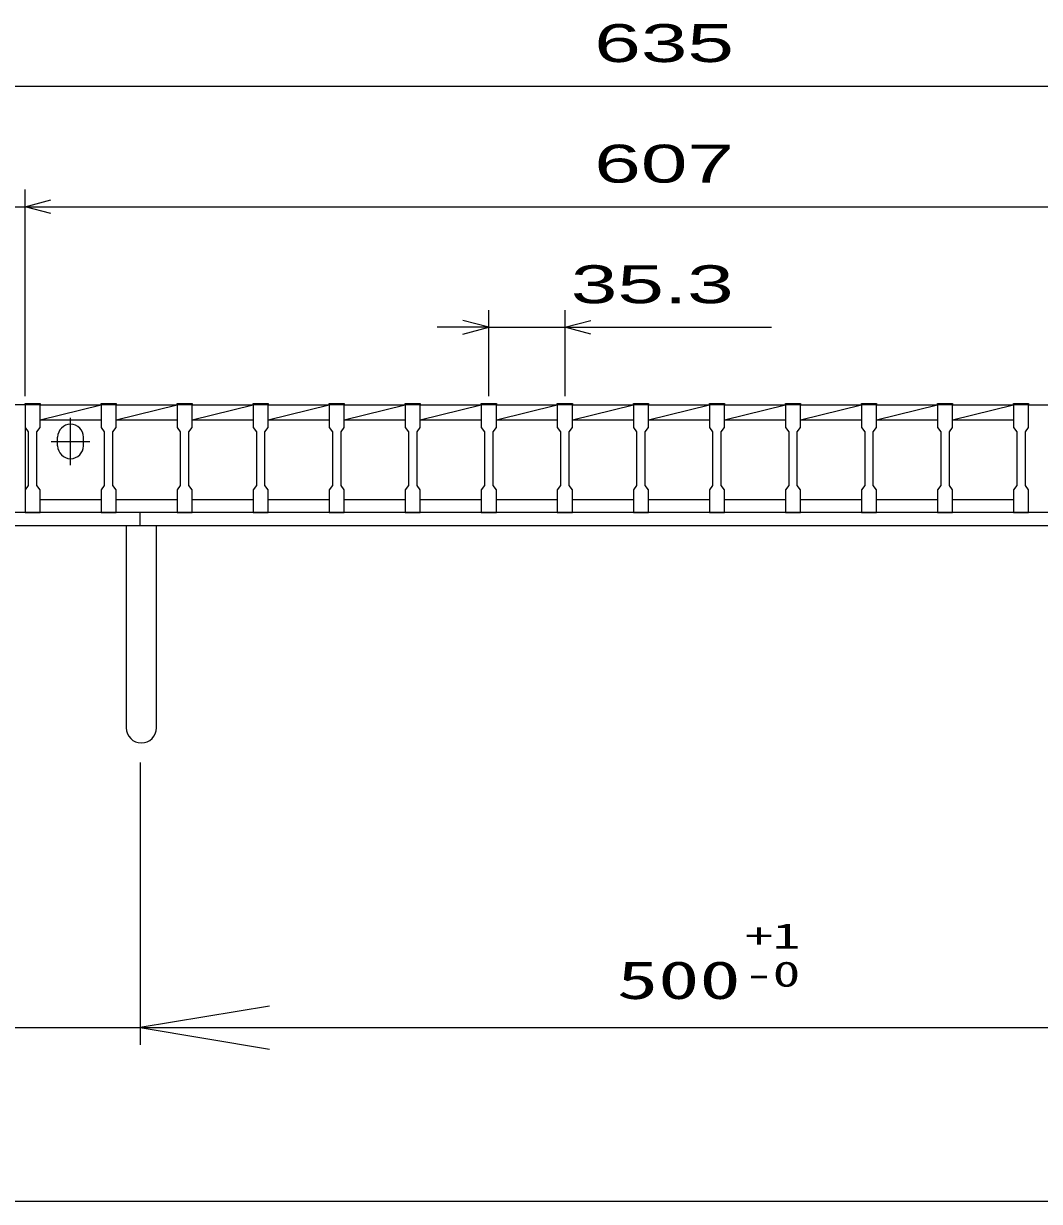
# Model space of a CAD drawing. Units: millimetres, scale not verified. Extents: x -1456 to 1389, y -1026 to 839.
# Drawn here: x -1038 to -566, y -921 to -374 of the extents above; entities that cross this region are included whole.
import ezdxf
from ezdxf.enums import TextEntityAlignment as Align

# ---------------------------------------------------------------- set-up
doc = ezdxf.new("R2010")
doc.units = ezdxf.units.MM
doc.header["$LTSCALE"] = 8
for name, color, linetype, lineweight in [('0_2', 150, 'Continuous', 25), ('16', 3, 'Continuous', 25), ('19', 6, 'Continuous', 25), ('22', 4, 'Continuous', 25)]:
    doc.layers.add(name, color=color, linetype=linetype, lineweight=lineweight)
doc.styles.add('ベクトル', font='')
doc.styles.add('ＭＳ ゴシック', font='')
doc.styles.get('ベクトル').set_extended_font_data('ベクトル')
doc.styles.get('ＭＳ ゴシック').set_extended_font_data('MS Gothic')

# ---------------------------------------------------------------- blocks, each defined once
blk = doc.blocks.new('open_arrow')
at = {"color": 0, "linetype": 'Continuous', "lineweight": -2}
blk.add_lwpolyline([(7.5, 1.25), (0, 0), (7.5, -1.25)], dxfattribs=at)

msp = doc.modelspace()

# ---------------------------------------------------------------- linework, layer by layer
at = {"layer": '0_2'}
msp.add_line((1388.8, -921.2), (-1379.2, -921.2), dxfattribs=at)
at = {"layer": '16'}
for p, q in [((-1037, -551.271), (-1037, -550.571)), ((-1037, -550.571), (-1030, -550.571)), ((-1037, -551.271), (-1037, -561.771)), ((-1030, -551.271), (-1037, -551.271)), ((-1037, -551.271), (-1037, -595.271)), ((-1030, -550.571), (-1030, -551.271)), ((-1030, -561.771), (-1030, -551.271)), ((-1030, -551.271), (-1001.7, -551.271)), ((-1030, -558.271), (-1001.7, -551.271)), ((-1001.7, -551.271), (-1001.7, -550.571)), ((-1001.7, -550.571), (-994.7, -550.571)), ((-1001.7, -551.271), (-1001.7, -561.771)), ((-994.7, -551.271), (-1001.7, -551.271)), ((-994.7, -550.571), (-994.7, -551.271)), ((-994.7, -561.771), (-994.7, -551.271)), ((-994.7, -551.271), (-966.4, -551.271)), ((-994.7, -558.271), (-966.4, -551.271)), ((-966.4, -551.271), (-966.4, -550.571)), ((-966.4, -550.571), (-959.4, -550.571)), ((-966.4, -551.271), (-966.4, -561.771)), ((-959.4, -551.271), (-966.4, -551.271)), ((-959.4, -550.571), (-959.4, -551.271)), ((-959.4, -561.771), (-959.4, -551.271)), ((-959.4, -551.271), (-931.1, -551.271)), ((-959.4, -558.271), (-931.1, -551.271)), ((-931.1, -551.271), (-931.1, -550.571)), ((-931.1, -550.571), (-924.1, -550.571)), ((-931.1, -551.271), (-931.1, -561.771)), ((-924.1, -551.271), (-931.1, -551.271)), ((-924.1, -550.571), (-924.1, -551.271)), ((-924.1, -561.771), (-924.1, -551.271)), ((-924.1, -551.271), (-895.8, -551.271)), ((-924.1, -558.271), (-895.8, -551.271)), ((-895.8, -551.271), (-895.8, -550.571)), ((-895.8, -550.571), (-888.8, -550.571)), ((-895.8, -551.271), (-895.8, -561.771)), ((-888.8, -551.271), (-895.8, -551.271)), ((-888.8, -550.571), (-888.8, -551.271)), ((-888.8, -561.771), (-888.8, -551.271)), ((-888.8, -551.271), (-860.5, -551.271)), ((-888.8, -558.271), (-860.5, -551.271)), ((-860.5, -551.271), (-860.5, -550.571)), ((-860.5, -550.571), (-853.5, -550.571)), ((-860.5, -551.271), (-860.5, -561.771)), ((-853.5, -551.271), (-860.5, -551.271)), ((-853.5, -550.571), (-853.5, -551.271)), ((-853.5, -561.771), (-853.5, -551.271)), ((-853.5, -551.271), (-825.2, -551.271)), ((-853.5, -558.271), (-825.2, -551.271)), ((-825.2, -551.271), (-825.2, -550.571)), ((-825.2, -550.571), (-818.2, -550.571)), ((-825.2, -551.271), (-825.2, -561.771)), ((-818.2, -551.271), (-825.2, -551.271)), ((-818.2, -550.571), (-818.2, -551.271)), ((-818.2, -561.771), (-818.2, -551.271)), ((-818.2, -551.271), (-789.9, -551.271)), ((-818.2, -558.271), (-789.9, -551.271)), ((-789.9, -551.271), (-789.9, -550.571)), ((-789.9, -550.571), (-782.9, -550.571)), ((-789.9, -551.271), (-789.9, -561.771)), ((-782.9, -551.271), (-789.9, -551.271)), ((-782.9, -550.571), (-782.9, -551.271)), ((-782.9, -561.771), (-782.9, -551.271)), ((-782.9, -551.271), (-754.6, -551.271)), ((-782.9, -558.271), (-754.6, -551.271)), ((-754.6, -551.271), (-754.6, -550.571)), ((-754.6, -550.571), (-747.6, -550.571)), ((-754.6, -551.271), (-754.6, -561.771)), ((-747.6, -551.271), (-754.6, -551.271)), ((-747.6, -550.571), (-747.6, -551.271)), ((-747.6, -561.771), (-747.6, -551.271)), ((-747.6, -551.271), (-719.3, -551.271)), ((-747.6, -558.271), (-719.3, -551.271)), ((-719.3, -551.271), (-719.3, -550.571)), ((-719.3, -550.571), (-712.3, -550.571)), ((-719.3, -551.271), (-719.3, -561.771)), ((-712.3, -551.271), (-719.3, -551.271)), ((-712.3, -550.571), (-712.3, -551.271)), ((-712.3, -561.771), (-712.3, -551.271)), ((-712.3, -551.271), (-684, -551.271)), ((-712.3, -558.271), (-684, -551.271)), ((-684, -551.271), (-684, -550.571)), ((-684, -550.571), (-677, -550.571)), ((-684, -551.271), (-684, -561.771)), ((-677, -551.271), (-684, -551.271)), ((-677, -550.571), (-677, -551.271)), ((-677, -561.771), (-677, -551.271)), ((-677, -551.271), (-648.7, -551.271)), ((-677, -558.271), (-648.7, -551.271)), ((-648.7, -551.271), (-648.7, -550.571)), ((-648.7, -550.571), (-641.7, -550.571)), ((-648.7, -551.271), (-648.7, -561.771)), ((-641.7, -551.271), (-648.7, -551.271)), ((-641.7, -550.571), (-641.7, -551.271)), ((-641.7, -561.771), (-641.7, -551.271)), ((-641.7, -551.271), (-613.4, -551.271)), ((-641.7, -558.271), (-613.4, -551.271)), ((-613.4, -551.271), (-613.4, -550.571)), ((-613.4, -550.571), (-606.4, -550.571)), ((-613.4, -551.271), (-613.4, -561.771)), ((-606.4, -551.271), (-613.4, -551.271)), ((-606.4, -550.571), (-606.4, -551.271)), ((-606.4, -561.771), (-606.4, -551.271)), ((-606.4, -551.271), (-578.1, -551.271)), ((-606.4, -558.271), (-578.1, -551.271)), ((-578.1, -551.271), (-578.1, -550.571)), ((-578.1, -550.571), (-571.1, -550.571)), ((-578.1, -551.271), (-578.1, -561.771)), ((-571.1, -551.271), (-578.1, -551.271)), ((-571.1, -550.571), (-571.1, -551.271)), ((-571.1, -561.771), (-571.1, -551.271)), ((-571.1, -551.271), (-542.8, -551.271)), ((-1015.85, -579.271), (-1015.85, -557.271)), ((-1037, -561.771), (-1035.5, -563.771)), ((-1031.5, -563.771), (-1030, -561.771)), ((-1030, -558.271), (-1001.7, -558.271)), ((-1001.7, -561.771), (-1000.2, -563.771)), ((-996.2, -563.771), (-994.7, -561.771)), ((-994.7, -558.271), (-966.4, -558.271)), ((-966.4, -561.771), (-964.9, -563.771)), ((-960.9, -563.771), (-959.4, -561.771)), ((-959.4, -558.271), (-931.1, -558.271)), ((-931.1, -561.771), (-929.6, -563.771)), ((-925.6, -563.771), (-924.1, -561.771)), ((-924.1, -558.271), (-895.8, -558.271)), ((-895.8, -561.771), (-894.3, -563.771)), ((-890.3, -563.771), (-888.8, -561.771)), ((-888.8, -558.271), (-860.5, -558.271)), ((-860.5, -561.771), (-859, -563.771)), ((-855, -563.771), (-853.5, -561.771)), ((-853.5, -558.271), (-825.2, -558.271)), ((-825.2, -561.771), (-823.7, -563.771)), ((-819.7, -563.771), (-818.2, -561.771)), ((-818.2, -558.271), (-789.9, -558.271)), ((-789.9, -561.771), (-788.4, -563.771)), ((-784.4, -563.771), (-782.9, -561.771)), ((-782.9, -558.271), (-754.6, -558.271)), ((-754.6, -561.771), (-753.1, -563.771)), ((-749.1, -563.771), (-747.6, -561.771)), ((-747.6, -558.271), (-719.3, -558.271)), ((-719.3, -561.771), (-717.8, -563.771)), ((-713.8, -563.771), (-712.3, -561.771)), ((-712.3, -558.271), (-684, -558.271)), ((-684, -561.771), (-682.5, -563.771)), ((-678.5, -563.771), (-677, -561.771)), ((-677, -558.271), (-648.7, -558.271)), ((-648.7, -561.771), (-647.2, -563.771)), ((-643.2, -563.771), (-641.7, -561.771)), ((-641.7, -558.271), (-613.4, -558.271)), ((-613.4, -561.771), (-611.9, -563.771)), ((-607.9, -563.771), (-606.4, -561.771)), ((-606.4, -558.271), (-578.1, -558.271)), ((-578.1, -561.771), (-576.6, -563.771)), ((-572.6, -563.771), (-571.1, -561.771)), ((-1035.5, -563.771), (-1035.5, -588.771)), ((-1031.5, -588.771), (-1031.5, -563.771)), ((-1024.85, -568.271), (-1006.85, -568.271)), ((-1021.85, -570.271), (-1021.85, -566.271)), ((-1009.85, -570.271), (-1009.85, -566.271)), ((-1000.2, -563.771), (-1000.2, -588.771)), ((-996.2, -588.771), (-996.2, -563.771)), ((-964.9, -563.771), (-964.9, -588.771)), ((-960.9, -588.771), (-960.9, -563.771)), ((-929.6, -563.771), (-929.6, -588.771)), ((-925.6, -588.771), (-925.6, -563.771)), ((-894.3, -563.771), (-894.3, -588.771)), ((-890.3, -588.771), (-890.3, -563.771)), ((-859, -563.771), (-859, -588.771)), ((-855, -588.771), (-855, -563.771)), ((-823.7, -563.771), (-823.7, -588.771)), ((-819.7, -588.771), (-819.7, -563.771)), ((-788.4, -563.771), (-788.4, -588.771)), ((-784.4, -588.771), (-784.4, -563.771)), ((-753.1, -563.771), (-753.1, -588.771)), ((-749.1, -588.771), (-749.1, -563.771)), ((-717.8, -563.771), (-717.8, -588.771)), ((-713.8, -588.771), (-713.8, -563.771)), ((-682.5, -563.771), (-682.5, -588.771)), ((-678.5, -588.771), (-678.5, -563.771)), ((-647.2, -563.771), (-647.2, -588.771)), ((-643.2, -588.771), (-643.2, -563.771)), ((-611.9, -563.771), (-611.9, -588.771)), ((-607.9, -588.771), (-607.9, -563.771)), ((-576.6, -563.771), (-576.6, -588.771)), ((-572.6, -588.771), (-572.6, -563.771)), ((-1035.5, -588.771), (-1037, -590.771)), ((-1030, -590.771), (-1031.5, -588.771)), ((-1000.2, -588.771), (-1001.7, -590.771)), ((-994.7, -590.771), (-996.2, -588.771)), ((-964.9, -588.771), (-966.4, -590.771)), ((-959.4, -590.771), (-960.9, -588.771)), ((-929.6, -588.771), (-931.1, -590.771)), ((-924.1, -590.771), (-925.6, -588.771)), ((-894.3, -588.771), (-895.8, -590.771)), ((-888.8, -590.771), (-890.3, -588.771)), ((-859, -588.771), (-860.5, -590.771)), ((-853.5, -590.771), (-855, -588.771)), ((-823.7, -588.771), (-825.2, -590.771)), ((-818.2, -590.771), (-819.7, -588.771)), ((-788.4, -588.771), (-789.9, -590.771)), ((-782.9, -590.771), (-784.4, -588.771)), ((-753.1, -588.771), (-754.6, -590.771)), ((-747.6, -590.771), (-749.1, -588.771)), ((-717.8, -588.771), (-719.3, -590.771)), ((-712.3, -590.771), (-713.8, -588.771)), ((-682.5, -588.771), (-684, -590.771)), ((-677, -590.771), (-678.5, -588.771)), ((-647.2, -588.771), (-648.7, -590.771)), ((-641.7, -590.771), (-643.2, -588.771)), ((-611.9, -588.771), (-613.4, -590.771)), ((-606.4, -590.771), (-607.9, -588.771)), ((-576.6, -588.771), (-578.1, -590.771)), ((-571.1, -590.771), (-572.6, -588.771)), ((-1037, -590.771), (-1037, -601.271)), ((-1030, -601.271), (-1030, -590.771)), ((-1030, -595.271), (-1001.7, -595.271)), ((-1001.7, -590.771), (-1001.7, -601.271)), ((-994.7, -601.271), (-994.7, -590.771)), ((-994.7, -595.271), (-966.4, -595.271)), ((-966.4, -590.771), (-966.4, -601.271)), ((-959.4, -601.271), (-959.4, -590.771)), ((-959.4, -595.271), (-931.1, -595.271)), ((-931.1, -590.771), (-931.1, -601.271)), ((-924.1, -601.271), (-924.1, -590.771)), ((-924.1, -595.271), (-895.8, -595.271)), ((-895.8, -590.771), (-895.8, -601.271)), ((-888.8, -601.271), (-888.8, -590.771)), ((-888.8, -595.271), (-860.5, -595.271)), ((-860.5, -590.771), (-860.5, -601.271)), ((-853.5, -601.271), (-853.5, -590.771)), ((-853.5, -595.271), (-825.2, -595.271)), ((-825.2, -590.771), (-825.2, -601.271)), ((-818.2, -601.271), (-818.2, -590.771)), ((-818.2, -595.271), (-789.9, -595.271)), ((-789.9, -590.771), (-789.9, -601.271)), ((-782.9, -601.271), (-782.9, -590.771)), ((-782.9, -595.271), (-754.6, -595.271)), ((-754.6, -590.771), (-754.6, -601.271)), ((-747.6, -601.271), (-747.6, -590.771)), ((-747.6, -595.271), (-719.3, -595.271)), ((-719.3, -590.771), (-719.3, -601.271)), ((-712.3, -601.271), (-712.3, -590.771)), ((-712.3, -595.271), (-684, -595.271)), ((-684, -590.771), (-684, -601.271)), ((-677, -601.271), (-677, -590.771)), ((-677, -595.271), (-648.7, -595.271)), ((-648.7, -590.771), (-648.7, -601.271)), ((-641.7, -601.271), (-641.7, -590.771)), ((-641.7, -595.271), (-613.4, -595.271)), ((-613.4, -590.771), (-613.4, -601.271)), ((-606.4, -601.271), (-606.4, -590.771)), ((-606.4, -595.271), (-578.1, -595.271)), ((-578.1, -590.771), (-578.1, -601.271)), ((-571.1, -601.271), (-571.1, -590.771)), ((-1037, -601.271), (-1030, -601.271)), ((-1001.7, -601.271), (-994.7, -601.271)), ((-966.4, -601.271), (-959.4, -601.271)), ((-931.1, -601.271), (-924.1, -601.271)), ((-895.8, -601.271), (-888.8, -601.271)), ((-860.5, -601.271), (-853.5, -601.271)), ((-825.2, -601.271), (-818.2, -601.271)), ((-789.9, -601.271), (-782.9, -601.271)), ((-754.6, -601.271), (-747.6, -601.271)), ((-719.3, -601.271), (-712.3, -601.271)), ((-684, -601.271), (-677, -601.271)), ((-648.7, -601.271), (-641.7, -601.271)), ((-613.4, -601.271), (-606.4, -601.271)), ((-578.1, -601.271), (-571.1, -601.271))]:
    msp.add_line(p, q, dxfattribs=at)
for centre, start, end in [((-1015.85, -566.271), 0, 180), ((-1015.85, -570.271), 180, 0)]:
    msp.add_arc(centre, 6, start, end, dxfattribs=at)
at = {"layer": '19'}
for p, q in [((-1037, -551.271), (-1051, -551.271)), ((-547.5, -601.271), (-1045, -601.271)), ((-983.5, -607.271), (-983.5, -601.271)), ((-1050, -607.271), (-547.5, -607.271)), ((-990, -607.271), (-990, -701.271)), ((-976, -701.271), (-976, -607.271))]:
    msp.add_line(p, q, dxfattribs=at)
msp.add_arc((-983, -701.271), 7, 180, 0, dxfattribs=at)
at = {"layer": '22'}
for p, q in [((-1051, -403.271), (-416, -403.271)), ((-1037, -547.271), (-1037, -451.271)), ((-1051, -459.271), (-1037, -459.271)), ((-1037, -459.271), (-1025, -456.071)), ((-1025, -462.471), (-1037, -459.271)), ((-1037, -459.271), (-430, -459.271)), ((-821.7, -547.271), (-821.7, -507.271)), ((-786.4, -507.271), (-786.4, -547.271)), ((-821.7, -515.271), (-833.7, -512.071)), ((-786.4, -515.271), (-774.4, -512.071)), ((-821.7, -515.271), (-845.7, -515.271)), ((-833.7, -518.471), (-821.7, -515.271)), ((-821.7, -515.271), (-786.4, -515.271)), ((-774.4, -518.471), (-786.4, -515.271)), ((-786.4, -515.271), (-690.4, -515.271)), ((-983.5, -717.296), (-983.5, -848.45)), ((-983.5, -717.296), (-983.5, -848.45)), ((-1166.982, -840.45), (-983.5, -840.45)), ((-983.5, -840.45), (-483.5, -840.45))]:
    msp.add_line(p, q, dxfattribs=at)

# ---------------------------------------------------------------- block references
at = {"layer": '22', "xscale": 8, "yscale": 8}
msp.add_blockref('open_arrow', (-983.5, -840.45), dxfattribs=at)

# ---------------------------------------------------------------- texts
at = {"layer": '22', "color": 2, "style": 'ベクトル', "width": 1.65}
for s, p in [(' 635 ', (-783.5, -383.271)), (' 607 ', (-783.5, -439.271)), (' 35.3 ', (-794.4, -495.271))]:
    msp.add_text(s, height=17.6, dxfattribs=at).set_placement(p, align=Align.MIDDLE_LEFT)
at = {"layer": '22', "color": 2, "style": 'ＭＳ ゴシック', "width": 1.6}
for s, p in [('+1', (-689.881, -797.914)), ('-0', (-689.881, -815.617))]:
    msp.add_text(s, height=11.73, dxfattribs=at).set_placement(p, align=Align.MIDDLE_CENTER)
at = {"layer": '22', "style": 'ＭＳ ゴシック', "width": 1.6}
msp.add_text('500', height=17.6, dxfattribs=at).set_placement((-733.5, -832.45), align=Align.BOTTOM_CENTER)

doc.saveas('drawing.dxf')
